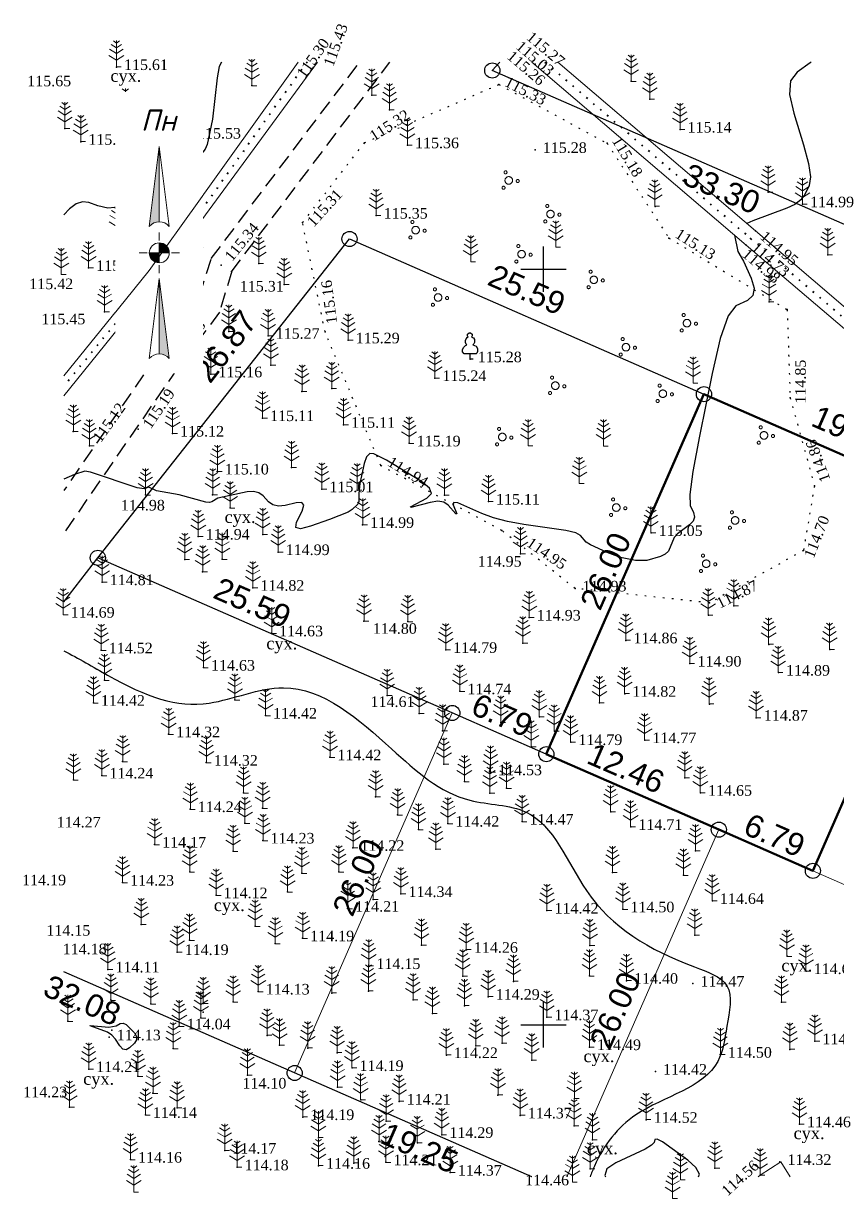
# Model space of a CAD drawing. Header units: millimetres. Extents: x 5405615.6 to 5405706.2, y 5524938.3 to 5525016.3.
# Drawn here: x 5405615.6 to 5405669.5, y 5524938.5 to 5525016.3 of the extents above; entities that cross this region are included whole.
import ezdxf
from ezdxf.enums import TextEntityAlignment as Align

# ---------------------------------------------------------------- set-up
doc = ezdxf.new("R2010")
doc.units = ezdxf.units.MM
doc.set_wipeout_variables(frame=1)
for name, pattern in [('DASHEDX2', [1.5, 1, -0.5]), ('HIDDEN', [0.5, 0, -0.5]), ('суцільна', [50, 50, 0])]:
    doc.linetypes.add(name, pattern=pattern)
for name, color, linetype, lineweight in [('#Лист (текст_ПН)', 250, 'Continuous', 0), ('#Штамп', 250, 'Continuous', 0), ('11900000', 1, 'Continuous', 30), ('Контур', 7, 'HIDDEN', 30), ('рельеф', 7, 'Continuous', 0), ('ТОЧКИ', 7, 'Continuous', 30), ('усл. знак', 7, 'суцільна', 20)]:
    doc.layers.add(name, color=color, linetype=linetype, lineweight=lineweight)
for name, color, linetype in [('горизонтали', 42, 'Continuous'), ('дороги', 7, 'Continuous'), ('Ділянки_Межі', 10, 'Continuous'), ('надписи', 7, 'Continuous'), ('отметки', 7, 'Continuous'), ('промеры', 185, 'Continuous'), ('Растительность', 7, 'Continuous')]:
    doc.layers.add(name, color=color, linetype=linetype)
doc.styles.get("Standard").update_dxf_attribs({"font": 'arial.ttf'})
doc.styles.add('times', font='times.ttf')
doc.styles.add('Мой_Топо', font='isocpeui.ttf')
doc.linetypes.add('канава 0', pattern='A,0.9,0,["|",Standard,S=0.25,R=0,X=0,Y=0],0.1', length=1)

# ---------------------------------------------------------------- blocks, each defined once
blk = doc.blocks.new('A$C51FE15A3')
at = {"layer": 'Растительность', "color": 94, "lineweight": 0}
for points in [[(-0.201, 1.726), (0, 1.584), (0.201, 1.726)], [(0, 1.75), (0, 0), (0.319, 0)], [(-0.447, 1.172), (0, 0.895), (0.447, 1.172)], [(-0.343, 1.489), (0, 1.267), (0.343, 1.489)], [(-0.493, 0.753), (0, 0.444), (0.493, 0.753)]]:
    blk.add_lwpolyline(points, dxfattribs=at)
blk = doc.blocks.new('A$C2ACB5305')
at = {"layer": 'Растительность'}
blk.add_lwpolyline([(0.2, 0), (0.2, 0), (0, 0), (0, 0.35), (-0.4, 0.35), (-0.5, 0.5), (-0.5, 0.65), (-0.4, 0.8), (-0.3, 0.9), (-0.2, 0.95), (-0.25, 1), (-0.3, 1.1), (-0.3, 1.25), (-0.25, 1.35), (-0.15, 1.45), (-0.1, 1.45), (-0.15, 1.55), (-0.15, 1.65), (-0.05, 1.75), (0.05, 1.75), (0.15, 1.65), (0.15, 1.55), (0.1, 1.45), (0.25, 1.4), (0.3, 1.3), (0.3, 1.1), (0.25, 1), (0.2, 0.95), (0.4, 0.85), (0.5, 0.7), (0.5, 0.5), (0.45, 0.4), (0.4, 0.35), (0, 0.35)], dxfattribs=at)
blk = doc.blocks.new('A$C72385B22')
at = {"layer": 'усл. знак'}
for centre, radius in [((0, 0), 0.625), ((-0.02, 1.49), 0.25), ((-1.29, -0.64), 0.25), ((1.28, -0.76), 0.25)]:
    blk.add_circle(centre, radius, dxfattribs=at)
blk = doc.blocks.new('*U5')
at = {"color": 0}
for points in [[(-0.113, 0), (-0.109, -0.029), (-0.097, -0.056)], [(-0.113, 0), (-0.097, -0.056), (0, 0)], [(-0.097, -0.056), (0, -0.113), (0, 0)], [(-0.097, -0.056), (-0.08, -0.08), (-0.056, -0.097)], [(-0.097, -0.056), (-0.056, -0.097), (0, -0.113)], [(-0.056, -0.097), (-0.029, -0.109), (0, -0.113)]]:
    blk.add_solid(points, dxfattribs=at)
blk = doc.blocks.new('*U6')
at = {"color": 0}
for points in [[(0, 0), (0.097, 0.056), (0, 0.113)], [(0.097, 0.056), (0.029, 0.109), (0, 0.113)], [(0, 0), (0.113, 0), (0.097, 0.056)], [(0.097, 0.056), (0.056, 0.097), (0.029, 0.109)], [(0.097, 0.056), (0.08, 0.08), (0.056, 0.097)], [(0.113, 0), (0.109, 0.029), (0.097, 0.056)]]:
    blk.add_solid(points, dxfattribs=at)
blk = doc.blocks.new('*U7')
at = {"color": 0}
for points in [[(0, -1.136), (0.021, -1.138), (0, -0.288)], [(0.021, -1.138), (0.042, -1.142), (0, -0.288)], [(0.042, -1.142), (0.062, -1.15), (0, -0.288)], [(0.062, -1.15), (0.081, -1.16), (0, -0.288)], [(0.081, -1.16), (0.098, -1.173), (0, -0.288)], [(0.098, -1.173), (0.113, -1.188), (0, -0.288)]]:
    blk.add_solid(points, dxfattribs=at)
blk = doc.blocks.new('*U8')
at = {"color": 0}
for points in [[(-0.113, 0.297), (-0.098, 0.312), (0, 1.197)], [(-0.098, 0.312), (-0.081, 0.325), (0, 1.197)], [(-0.081, 0.325), (-0.062, 0.335), (0, 1.197)], [(-0.062, 0.335), (-0.042, 0.343), (0, 1.197)], [(-0.042, 0.343), (-0.021, 0.347), (0, 1.197)], [(-0.021, 0.347), (0, 0.349), (0, 1.197)]]:
    blk.add_solid(points, dxfattribs=at)
blk = doc.blocks.new('#Північ')
at = {"color": 7}
blk.add_wipeout([(-2.901, 10.635), (2.901, 10.635), (2.901, -7.981), (-2.901, -7.981)], dxfattribs=at).dxf.layer = '#Лист (текст_ПН)'
at = {"layer": '#Лист (текст_ПН)'}
for p, q in [((-0.663, 1.748), (0, 7.043)), ((0, 7.043), (0, 2.052)), ((0, 7.043), (0.663, 1.748)), ((0, 1.337), (0, 0.807)), ((-1.337, 0), (-0.807, 0)), ((-0.662, 0), (0.662, 0)), ((0, 0.662), (0, -0.662)), ((1.337, 0), (0.807, 0)), ((0, -1.337), (0, -0.807)), ((-0.663, -6.99), (0, -1.695)), ((0, -1.695), (0.663, -6.99)), ((0, -1.695), (0, -6.686))]:
    blk.add_line(p, q, dxfattribs=at)
at = {"layer": '#Лист (текст_ПН)', "flags": 128}
for points in [[(0, 7.043), (-0.663, 1.748, -0.218585), (0, 2.052)], [(0, 0), (-0.662, 0, 0.414214), (0, -0.662)]]:
    blk.add_lwpolyline(points, format="xyb", close=True, dxfattribs=at)
at = {"layer": '#Лист (текст_ПН)'}
blk.add_circle((0, 0), 0.662, dxfattribs=at)
for centre in [(0, 1.178), (0, -7.56)]:
    blk.add_arc(centre, 0.874, 40.67981, 139.32019, dxfattribs=at)
at = {"layer": '#Лист (текст_ПН)', "xscale": 5.883850111352785, "yscale": 5.883850111352785, "zscale": 5.883850111352785}
for name in ['*U8', '*U5', '*U6', '*U7']:
    blk.add_blockref(name, (0, 0), dxfattribs=at)
at = {"layer": '#Лист (текст_ПН)', "style": 'Мой_Топо'}
blk.add_text('Пн', height=1.4, dxfattribs=at).set_placement((-1.217, 8.077))

msp = doc.modelspace()

# ---------------------------------------------------------------- linework, layer by layer
at = {"layer": '11900000', "color": 7}
for points in [[(5405650, 5524998.5, 0), (5405650, 5525001.5, 0)], [(5405650, 5524998.5, 0), (5405650, 5525001.5, 0)], [(5405648.5, 5525000, 0), (5405651.5, 5525000, 0)], [(5405648.5, 5525000, 0), (5405651.5, 5525000, 0)], [(5405650, 5524948.5, 0), (5405650, 5524951.5, 0)], [(5405650, 5524948.5, 0), (5405650, 5524951.5, 0)], [(5405648.5, 5524950, 0), (5405651.5, 5524950, 0)], [(5405648.5, 5524950, 0), (5405651.5, 5524950, 0)]]:
    msp.add_polyline3d(points, dxfattribs=at)
at = {"layer": 'горизонтали', "color": 32}
for points in [[(5405628.717, 5525013.709, 115.5), (5405628.547, 5525013.402, 115.5), (5405628.417, 5525012.672, 115.5), (5405628.117, 5525009.932, 115.5), (5405627.767, 5525008.252, 115.5), (5405627.627, 5525007.952, 115.5), (5405627.467, 5525007.752, 115.5), (5405626.977, 5525007.362, 115.5), (5405624.037, 5525005.572, 115.5), (5405622.227, 5525004.362, 115.5), (5405621.657, 5525004.082, 115.5), (5405621.197, 5525004.032, 115.5), (5405620.537, 5525004.202, 115.5), (5405619.927, 5525004.412, 115.5), (5405619.507, 5525004.462, 115.5), (5405619.097, 5525004.322, 115.5), (5405618.667, 5525003.992, 115.5), (5405618.279, 5525003.604, 115.5)], [(5405667.704, 5525013.709, 115), (5405667.657, 5525013.662, 115), (5405666.777, 5525013.042, 115), (5405666.357, 5525012.462, 115), (5405666.287, 5525011.562, 115), (5405666.557, 5525010.322, 115), (5405667.207, 5525008.232, 115), (5405667.547, 5525007.002, 115), (5405667.667, 5525006.102, 115), (5405667.577, 5525005.542, 115), (5405667.297, 5525004.942, 115), (5405667.037, 5525004.582, 115), (5405666.637, 5525004.282, 115), (5405666.107, 5525004.042, 115), (5405663.847, 5525003.212, 115), (5405663.456, 5525003.031, 115)], [(5405662.634, 5525002.249, 113.39), (5405662.867, 5525001.172, 115), (5405663.237, 5525000.532, 115), (5405663.747, 5524999.402, 115), (5405663.937, 5524998.742, 115), (5405663.857, 5524998.252, 115), (5405663.497, 5524997.922, 115), (5405662.737, 5524997.572, 115), (5405662.227, 5524996.912, 115), (5405661.697, 5524995.422, 115), (5405661.157, 5524993.092, 115), (5405660.317, 5524988.962, 115), (5405659.887, 5524986.622, 115), (5405659.677, 5524985.092, 115), (5405659.717, 5524984.372, 115), (5405659.937, 5524983.902, 115), (5405660.007, 5524983.602, 115), (5405659.917, 5524983.332, 115), (5405659.667, 5524983.082, 115), (5405658.867, 5524982.492, 115), (5405658.657, 5524982.242, 115), (5405658.267, 5524981.352, 115), (5405658.047, 5524981.152, 115), (5405657.737, 5524981.002, 115), (5405656.847, 5524980.722, 115), (5405656.087, 5524980.732, 115), (5405655.097, 5524980.932, 115), (5405654.227, 5524981.252, 115), (5405653.127, 5524981.762, 115), (5405652.827, 5524981.952, 115), (5405652.447, 5524982.382, 115), (5405652.137, 5524982.552, 115), (5405651.487, 5524982.722, 115), (5405648.717, 5524983.112, 115), (5405647.627, 5524983.302, 115), (5405646.697, 5524983.542, 115), (5405645.927, 5524983.842, 115), (5405644.337, 5524984.552, 115), (5405644.047, 5524984.572, 115), (5405644.027, 5524984.402, 115), (5405644.267, 5524983.812, 115), (5405644.207, 5524983.812, 115), (5405643.707, 5524984.392, 115), (5405643.427, 5524984.592, 115), (5405643.027, 5524984.652, 115), (5405642.507, 5524984.562, 115), (5405641.237, 5524984.232, 115), (5405641.207, 5524984.282, 115), (5405642.297, 5524984.852, 115), (5405642.597, 5524985.152, 115), (5405642.477, 5524985.512, 115), (5405641.937, 5524985.952, 115), (5405639.627, 5524987.372, 115), (5405638.797, 5524987.782, 115), (5405638.527, 5524987.802, 115), (5405638.307, 5524987.592, 115), (5405638.157, 5524987.152, 115), (5405637.857, 5524985.822, 115), (5405637.787, 5524985.162, 115), (5405637.787, 5524984.632, 115), (5405637.717, 5524984.452, 115), (5405637.357, 5524984.102, 115), (5405637.087, 5524983.932, 115), (5405635.857, 5524983.442, 115), (5405634.597, 5524982.992, 115), (5405633.927, 5524982.822, 115), (5405633.627, 5524982.912, 115), (5405633.677, 5524983.272, 115), (5405634.037, 5524983.992, 115), (5405634.147, 5524984.382, 115), (5405634.017, 5524984.562, 115), (5405633.657, 5524984.552, 115), (5405632.917, 5524984.372, 115), (5405632.477, 5524984.322, 115), (5405632.107, 5524984.402, 115), (5405631.817, 5524984.602, 115), (5405631.457, 5524985.002, 115), (5405631.177, 5524985.212, 115), (5405630.817, 5524985.292, 115), (5405630.397, 5524985.262, 115), (5405628.477, 5524984.862, 115), (5405628.077, 5524984.612, 115), (5405627.927, 5524984.562, 115), (5405627.667, 5524984.582, 115), (5405625.917, 5524985.082, 115), (5405624.407, 5524985.342, 115), (5405623.907, 5524985.572, 115), (5405623.587, 5524985.462, 115), (5405623.137, 5524985.532, 115), (5405620.037, 5524986.582, 115), (5405619.667, 5524986.632, 115), (5405618.997, 5524986.412, 115), (5405618.279, 5524986.115, 115)], [(5405660.269, 5524939.956, 114.5), (5405660.317, 5524940.132, 114.5), (5405660.087, 5524940.562, 114.5), (5405659.547, 5524941.062, 114.5), (5405657.887, 5524942.262, 114.5), (5405657.517, 5524942.452, 114.5), (5405657.367, 5524942.422, 114.5), (5405657.327, 5524942.222, 114.5), (5405657.157, 5524942.042, 114.5), (5405656.727, 5524941.782, 114.5), (5405654.787, 5524940.872, 114.5), (5405654.197, 5524940.472, 114.5), (5405654.067, 5524940.032, 114.5), (5405654.118, 5524939.956, 114.5)]]:
    msp.add_polyline3d(points, dxfattribs=at)
msp.add_polyline3d([(5405622.617, 5524948.482, 114), (5405622.397, 5524948.362, 114), (5405622.187, 5524948.402, 114), (5405621.987, 5524948.612, 114), (5405621.697, 5524949.062, 114), (5405621.467, 5524949.322, 114), (5405621.177, 5524949.532, 114), (5405620.017, 5524949.942, 114), (5405620.027, 5524949.972, 114), (5405621.247, 5524949.862, 114), (5405621.747, 5524949.952, 114), (5405622.017, 5524950.092, 114), (5405622.197, 5524950.122, 114), (5405622.397, 5524950.042, 114), (5405622.947, 5524949.482, 114), (5405623.097, 5524949.242, 114), (5405623.097, 5524949.012, 114), (5405622.947, 5524948.802, 114), (5405622.617, 5524948.482, 114)], close=True, dxfattribs=at)
msp.add_open_spline([(5405618.279, 5524974.753), (5405619.23, 5524974.278), (5405623.051, 5524971.964), (5405627.095, 5524970.45), (5405634.017, 5524973.585), (5405639.554, 5524968.65), (5405644.076, 5524964.515), (5405650.202, 5524964.634), (5405652.744, 5524957.477), (5405657.638, 5524954.587), (5405662.753, 5524952.886), (5405662.102, 5524949.951), (5405661.607, 5524946.052), (5405656.166, 5524944.905), (5405653.877, 5524941.903), (5405653.181, 5524940.193), (5405653.087, 5524939.956)], degree=3, knots=[815.201449, 815.201449, 815.201449, 815.201449, 817.717516, 824.697693, 829.706044, 837.921411, 844.116267, 847.912489, 854.451188, 863.209597, 865.692003, 868.370851, 870.767732, 877.245455, 881.607053, 882.303963, 882.303963, 882.303963, 882.303963], dxfattribs=at)
at = {"layer": 'дороги', "color": 7, "linetype": 'DASHEDX2', "elevation": 115.341}
for points in [[(5405628.031, 5525000.706), (5405637.862, 5525013.709)], [(5405629.359, 5524999.812), (5405639.849, 5525013.709)], [(5405627.997, 5525000.65), (5405627.108, 5524997.785)], [(5405629.393, 5524999.868), (5405628.577, 5524997.152)], [(5405627.108, 5524997.785), (5405624.41, 5524994.25), (5405618.279, 5524985.355)], [(5405628.577, 5524997.152), (5405625.77, 5524993.404), (5405618.279, 5524982.536)]]:
    msp.add_lwpolyline(points, dxfattribs=at)
at = {"layer": 'Ділянки_Межі', "lineweight": 25}
for points in [[(5405701.023, 5524989.335), (5405694.756, 5524992.076), (5405677.123, 5524999.796), (5405646.62, 5525013.151), (5405647.128, 5525013.709)], [(5405649.238, 5524939.956), (5405633.549, 5524946.825), (5405618.279, 5524953.51)]]:
    msp.add_lwpolyline(points, dxfattribs=at)
at = {"layer": 'Ділянки_Межі'}
for points in [[(5405683.214, 5525013.709), (5405677.123, 5524999.796), (5405646.62, 5525013.151)], [(5405646.62, 5525013.151), (5405647.128, 5525013.709)]]:
    msp.add_lwpolyline(points, dxfattribs=at)
msp.add_lwpolyline([(5405620.532, 5524980.907), (5405637.179, 5525002.001), (5405660.622, 5524991.737), (5405650.195, 5524967.92), (5405643.976, 5524970.643)], close=True, dxfattribs=at)
at = {"layer": 'Ділянки_Межі', "lineweight": 50}
msp.add_lwpolyline([(5405650.195, 5524967.92), (5405660.622, 5524991.737), (5405678.256, 5524984.017), (5405667.828, 5524960.2), (5405661.61, 5524962.923)], close=True, dxfattribs=at)
at = {"layer": 'Ділянки_Межі', "lineweight": 0}
msp.add_lwpolyline([(5405667.828, 5524960.2), (5405678.256, 5524984.017), (5405695.889, 5524976.297), (5405685.462, 5524952.48), (5405679.269, 5524955.191)], close=True, dxfattribs=at)
for points in [[(5405618.279, 5524977.987), (5405620.532, 5524980.907), (5405643.976, 5524970.643), (5405633.549, 5524946.825), (5405618.279, 5524953.51)], [(5405633.549, 5524946.825), (5405643.976, 5524970.643), (5405650.195, 5524967.92), (5405661.61, 5524962.923), (5405651.555, 5524939.956)], [(5405651.555, 5524939.956), (5405661.61, 5524962.923), (5405667.828, 5524960.2), (5405679.269, 5524955.191), (5405672.587, 5524939.956)], [(5405649.238, 5524939.956), (5405633.549, 5524946.825)]]:
    msp.add_lwpolyline(points, dxfattribs=at)
at = {"layer": 'Контур', "color": 7, "linetype": 'HIDDEN', "elevation": 115.325}
msp.add_lwpolyline([(5405647.059, 5525012.221), (5405654.217, 5525008.337), (5405658.309, 5525002.059), (5405666.119, 5524997.33), (5405666.325, 5524991.499), (5405667.93, 5524985.661), (5405667.205, 5524981.396), (5405660.985, 5524977.927), (5405652.094, 5524978.885), (5405647.248, 5524982.721), (5405639.251, 5524987.005), (5405635.558, 5524995.853), (5405634.072, 5525003.089), (5405638.166, 5525008.37), (5405647.059, 5525012.221)], dxfattribs=at)
at = {"layer": 'отметки', "color": 7}
for p in [(5405621.76, 5525013.378, 115.615), (5405630.724, 5525012.144, 115.445), (5405647.059, 5525012.221, 115.325), (5405655.809, 5525012.433, 115.274), (5405638.651, 5525011.512, 115.471), (5405657.037, 5525011.244, 115.201), (5405639.819, 5525010.544, 115.408), (5405622.349, 5525010.194, 115.628), (5405618.353, 5525009.302, 115.607), (5405626.591, 5525008.84, 115.534), (5405659.039, 5525009.244, 115.14), (5405619.4, 5525008.435, 115.603), (5405638.166, 5525008.37, 115.324), (5405641.012, 5525008.206, 115.364), (5405654.217, 5525008.337, 115.185), (5405649.462, 5525007.893, 115.284), (5405664.868, 5525005.096, 115.098), (5405657.39, 5525004.152, 115.251), (5405667.143, 5525004.301, 114.994), (5405638.94, 5525003.548, 115.354), (5405634.072, 5525003.089, 115.312), (5405664.026, 5525002.544, 114.949), (5405621.784, 5525002.392, 115.463), (5405658.309, 5525002.059, 115.131), (5405663.71, 5525002.037, 114.731), (5405663.41, 5525001.585, 114.98), (5405668.812, 5525000.961, 115.002), (5405628.695, 5525000.259, 115.341), (5405631.176, 5525000.377, 115.347), (5405619.924, 5525000.088, 115.466), (5405623.927, 5524999.911, 115.344), (5405624.336, 5524999.644, 115.216), (5405624.668, 5524999.527, 115.337), (5405625.423, 5524999.287, 115.367), (5405632.856, 5524998.989, 115.308), (5405626.937, 5524997.894, 115.364), (5405664.941, 5524997.837, 114.985), (5405620.98, 5524997.184, 115.391), (5405666.119, 5524997.33, 114.957), (5405629.202, 5524995.888, 115.285), (5405631.791, 5524995.599, 115.273), (5405635.558, 5524995.853, 115.156), (5405637.088, 5524995.296, 115.285), (5405645.163, 5524994.046, 115.277), (5405625.09, 5524993.827, 115.175), (5405631.975, 5524993.651, 115.195), (5405627.998, 5524993.049, 115.162), (5405642.823, 5524992.802, 115.238), (5405634.033, 5524991.917, 115.12), (5405636, 5524992.101, 115.206), (5405666.325, 5524991.499, 114.846), (5405631.427, 5524990.153, 115.114), (5405618.904, 5524989.273, 115.188), (5405623.2, 5524989.425, 115.195), (5405636.786, 5524989.71, 115.108), (5405625.473, 5524989.133, 115.12), (5405641.118, 5524988.481, 115.193), (5405619.971, 5524988.313, 115.121), (5405639.251, 5524987.005, 114.937), (5405628.432, 5524986.623, 115.103), (5405633.347, 5524986.885, 115.06), (5405635.345, 5524985.45, 115.013), (5405637.674, 5524985.388, 115.004), (5405667.93, 5524985.661, 114.864), (5405623.688, 5524985.065, 114.981), (5405628.125, 5524985.077, 115.016), (5405643.453, 5524985.059, 115.006), (5405646.365, 5524984.63, 115.109), (5405629.279, 5524984.203, 114.951), (5405638.043, 5524983.09, 114.994), (5405627.168, 5524982.313, 114.943), (5405631.439, 5524982.455, 114.961), (5405647.248, 5524982.721, 114.946), (5405657.127, 5524982.554, 115.053), (5405626.276, 5524980.794, 114.876), (5405628.751, 5524980.809, 114.884), (5405632.456, 5524981.289, 114.995), (5405648.488, 5524981.181, 114.946), (5405667.205, 5524981.396, 114.703), (5405627.463, 5524979.979, 114.87), (5405620.816, 5524979.298, 114.807), (5405630.784, 5524978.926, 114.818), (5405652.094, 5524978.885, 114.932), (5405660.985, 5524977.927, 114.874), (5405662.608, 5524977.726, 114.903), (5405649.063, 5524976.959, 114.931), (5405660.917, 5524977.111, 114.919), (5405638.134, 5524976.716, 114.799), (5405641.032, 5524976.686, 114.796), (5405632.019, 5524975.912, 114.629), (5405648.647, 5524975.269, 114.901), (5405655.462, 5524975.447, 114.857), (5405620.755, 5524974.787, 114.523), (5405643.538, 5524974.819, 114.79), (5405664.913, 5524975.182, 114.838), (5405668.947, 5524974.844, 114.855), (5405659.696, 5524973.911, 114.899), (5405627.516, 5524973.644, 114.625), (5405665.55, 5524973.314, 114.887), (5405620.963, 5524972.812, 114.477), (5405629.594, 5524971.504, 114.467), (5405639.66, 5524971.804, 114.61), (5405644.475, 5524972.079, 114.737), (5405655.384, 5524971.914, 114.818), (5405620.236, 5524971.319, 114.421), (5405641.787, 5524970.604, 114.549), (5405653.723, 5524971.317, 114.824), (5405660.98, 5524971.234, 114.832), (5405631.621, 5524970.472, 114.421), (5405647.195, 5524970.015, 114.71), (5405649.74, 5524970.393, 114.797), (5405664.085, 5524970.331, 114.866), (5405625.21, 5524969.236, 114.324), (5405643.337, 5524969.456, 114.594), (5405650.728, 5524969.443, 114.761), (5405649.209, 5524968.4, 114.712), (5405651.816, 5524968.721, 114.794), (5405656.71, 5524968.845, 114.773), (5405635.877, 5524967.713, 114.418), (5405622.172, 5524967.437, 114.252), (5405627.702, 5524967.356, 114.321), (5405643.416, 5524967.257, 114.575), (5405646.444, 5524966.786, 114.529), (5405646.502, 5524966.724, 114.527), (5405618.912, 5524966.214, 114.224), (5405620.796, 5524966.508, 114.242), (5405644.778, 5524966.099, 114.538), (5405659.363, 5524966.34, 114.677), (5405630.164, 5524965.349, 114.302), (5405646.451, 5524965.345, 114.544), (5405647.564, 5524965.662, 114.556), (5405660.393, 5524965.365, 114.655), (5405638.904, 5524965.098, 114.394), (5405626.64, 5524964.283, 114.242), (5405631.43, 5524964.337, 114.307), (5405640.362, 5524963.9, 114.377), (5405654.461, 5524964.099, 114.68), (5405630.257, 5524963.344, 114.213), (5405641.731, 5524962.925, 114.36), (5405643.678, 5524963.321, 114.423), (5405648.587, 5524963.46, 114.472), (5405655.786, 5524963.109, 114.708), (5405631.453, 5524962.208, 114.227), (5405624.288, 5524961.939, 114.168), (5405629.474, 5524961.5, 114.219), (5405637.399, 5524961.722, 114.221), (5405642.881, 5524961.641, 114.383), (5405660.068, 5524961.524, 114.667), (5405626.608, 5524960.123, 114.131), (5405634.018, 5524960.041, 114.241), (5405636.474, 5524960.133, 114.212), (5405654.563, 5524960.085, 114.573), (5405659.27, 5524959.905, 114.673), (5405622.167, 5524959.418, 114.234), (5405628.349, 5524958.587, 114.118), (5405633.077, 5524958.801, 114.196), (5405638.749, 5524958.3, 114.226), (5405640.581, 5524958.666, 114.343), (5405661.179, 5524958.209, 114.64), (5405637.052, 5524957.697, 114.205), (5405650.238, 5524957.574, 114.418), (5405655.257, 5524957.652, 114.497), (5405623.396, 5524956.656, 114.188), (5405630.935, 5524956.537, 114.167), (5405660.016, 5524955.943, 114.591), (5405626.597, 5524955.619, 114.157), (5405632.266, 5524955.385, 114.159), (5405634.077, 5524955.738, 114.187), (5405641.942, 5524955.271, 114.281), (5405653.078, 5524955.258, 114.399), (5405625.772, 5524954.828, 114.193), (5405644.906, 5524954.98, 114.261), (5405666.12, 5524954.544, 114.549), (5405621.201, 5524953.68, 114.113), (5405638.458, 5524953.901, 114.154), (5405667.378, 5524953.568, 114.612), (5405644.669, 5524953.238, 114.317), (5405648.022, 5524952.883, 114.348), (5405653.042, 5524953.248, 114.392), (5405655.5, 5524952.93, 114.402), (5405659.891, 5524952.736, 114.47), (5405631.135, 5524952.218, 114.13), (5405636.006, 5524952.109, 114.174), (5405638.435, 5524952.243, 114.191), (5405621.391, 5524951.656, 114.051), (5405624.033, 5524951.4, 114.132), (5405627.491, 5524951.431, 114.126), (5405629.475, 5524951.524, 114.169), (5405641.382, 5524951.654, 114.264), (5405644.786, 5524951.27, 114.249), (5405646.351, 5524951.872, 114.292), (5405665.762, 5524951.52, 114.826), (5405627.343, 5524950.474, 114.111), (5405627.498, 5524950.847, 113.887), (5405642.658, 5524950.761, 114.256), (5405650.232, 5524950.516, 114.375), (5405618.546, 5524950.26, 114.041), (5405621.447, 5524949.658, 113.937), (5405621.57, 5524950.196, 114.144), (5405625.913, 5524949.911, 114.039), (5405621.284, 5524949.187, 114.13), (5405631.727, 5524949.311, 114.224), (5405667.956, 5524948.924, 114.608), (5405625.512, 5524948.443, 114.077), (5405632.554, 5524948.666, 114.215), (5405634.418, 5524948.475, 114.173), (5405636.366, 5524948.164, 114.166), (5405645.531, 5524948.617, 114.275), (5405647.271, 5524948.788, 114.262), (5405653.049, 5524948.54, 114.492), (5405666.312, 5524948.384, 114.59), (5405643.582, 5524948.009, 114.224), (5405649.228, 5524947.67, 114.392), (5405661.705, 5524948.036, 114.499), (5405619.926, 5524947.084, 114.209), (5405623.179, 5524946.612, 114.066), (5405630.431, 5524946.679, 114.105), (5405637.345, 5524947.156, 114.187), (5405657.417, 5524946.914, 114.422), (5405636.393, 5524945.879, 114.141), (5405624.179, 5524945.491, 114.074), (5405637.918, 5524945.042, 114.26), (5405646.998, 5524945.358, 114.335), (5405652.049, 5524945.131, 114.448), (5405618.66, 5524944.573, 114.094), (5405625.768, 5524944.524, 114.147), (5405640.463, 5524944.937, 114.21), (5405623.673, 5524944.056, 114.14), (5405634.086, 5524943.91, 114.193), (5405639.6, 5524943.631, 114.273), (5405648.471, 5524944.019, 114.365), (5405656.794, 5524943.73, 114.523), (5405666.936, 5524943.436, 114.46), (5405643.285, 5524942.73, 114.287), (5405652.03, 5524943.325, 114.407), (5405635.122, 5524942.536, 114.168), (5405639.123, 5524942.298, 114.123), (5405641.667, 5524942.198, 114.319), (5405653.253, 5524942.405, 114.397), (5405622.691, 5524941.092, 114.161), (5405628.929, 5524941.688, 114.17), (5405639.539, 5524941.308, 114.042), (5405629.742, 5524940.585, 114.18), (5405635.129, 5524940.691, 114.16), (5405637.464, 5524940.857, 114.108), (5405639.586, 5524940.923, 114.212), (5405653.089, 5524940.477, 114.505), (5405661.347, 5524940.518, 114.528), (5405665.646, 5524940.942, 114.317), (5405643.841, 5524940.236, 114.371), (5405664.336, 5524940.063, 114.414)]:
    msp.add_point(p, dxfattribs=at)
at = {"layer": 'рельеф', "color": 7, "linetype": 'канава 0'}
for points, elevation in [([(5405618.279, 5524991.62), (5405624.67, 5524999.53), (5405635.063, 5525013.709)], 115.42), ([(5405649.241, 5525013.709), (5405663.41, 5525001.585), (5405674.941, 5524991.774), (5405691.464, 5524978.656), (5405701.023, 5524971.05)], 113.39), ([(5405701.023, 5524972.41), (5405692.063, 5524979.656), (5405675.636, 5524992.623), (5405664.026, 5525002.544), (5405650.948, 5525013.709)], 113.66)]:
    msp.add_lwpolyline(points, dxfattribs=dict(at, elevation=elevation))
at = {"layer": 'рельеф', "color": 7, "linetype": 'HIDDEN', "lineweight": 40}
for points, elevation in [([(5405634.37, 5525013.709), (5405624.34, 5524999.64), (5405618.279, 5524992.251)], 115.3), ([(5405650.107, 5525013.709), (5405663.7, 5525002.04), (5405675.27, 5524992.15), (5405691.8, 5524979.29), (5405701.023, 5524971.75)], 113.4)]:
    msp.add_lwpolyline(points, dxfattribs=dict(at, elevation=elevation))
at = {"layer": 'рельеф', "color": 7, "linetype": 'канава 0', "ltscale": 0.4, "elevation": 114.41}
for points in [[(5405666.322, 5524939.956), (5405665.714, 5524940.95), (5405664.34, 5524940.07)], [(5405664.34, 5524940.07), (5405664.215, 5524939.956)]]:
    msp.add_lwpolyline(points, dxfattribs=at)
at = {"layer": 'ТОЧКИ'}
for centre in [(5405646.62, 5525013.151), (5405637.179, 5525002.001), (5405660.622, 5524991.737), (5405620.532, 5524980.907), (5405643.976, 5524970.643, 107.24), (5405650.195, 5524967.92, 107.24), (5405661.61, 5524962.923, 107.24), (5405667.828, 5524960.2, 107.24), (5405633.549, 5524946.825)]:
    msp.add_circle(centre, 0.5, dxfattribs=at)

# ---------------------------------------------------------------- block references
at = {"layer": 'Растительность', "color": 7}
for p in [(5405621.76, 5525013.38, 115.61), (5405655.81, 5525012.43, 115.27), (5405630.72, 5525012.14, 115.44), (5405638.65, 5525011.51, 115.47), (5405657.04, 5525011.24, 115.2), (5405622.35, 5525010.2, 115.63), (5405639.82, 5525010.54, 115.41), (5405618.35, 5525009.3, 115.61), (5405626.59, 5525008.84, 115.53), (5405659.04, 5525009.24, 115.14), (5405619.4, 5525008.44, 115.6), (5405641.01, 5525008.21, 115.36), (5405664.87, 5525005.1, 115.1), (5405657.37, 5525004.17, 115.25), (5405667.14, 5525004.3, 114.99), (5405638.94, 5525003.55, 115.35), (5405621.78, 5525002.39, 115.46), (5405650.819, 5525001.454, 115.47), (5405668.81, 5525000.96, 115), (5405619.92, 5525000.09, 115.47), (5405631.18, 5525000.38, 115.35), (5405645.198, 5525000.481, 115.35), (5405618.11, 5524999.64, 115.47), (5405625.42, 5524999.29, 115.37), (5405632.86, 5524998.99, 115.31), (5405626.94, 5524997.89, 115.36), (5405664.93, 5524997.85, 114.99), (5405620.98, 5524997.18, 115.39), (5405629.2, 5524995.89, 115.28), (5405631.79, 5524995.6, 115.27), (5405637.09, 5524995.3, 115.29), (5405628, 5524993.05, 115.16), (5405631.98, 5524993.65, 115.19), (5405642.82, 5524992.8, 115.24), (5405659.902, 5524992.461, 114.99), (5405634.04, 5524991.92, 115.12), (5405636, 5524992.1, 115.21), (5405631.43, 5524990.15, 115.11), (5405618.91, 5524989.27, 115.19), (5405625.48, 5524989.13, 115.12), (5405636.79, 5524989.71, 115.11), (5405619.97, 5524988.31, 115.12), (5405641.12, 5524988.48, 115.19), (5405648.987, 5524988.313, 115.006), (5405653.978, 5524988.304, 115.277), (5405633.35, 5524986.88, 115.06), (5405628.44, 5524986.62, 115.1), (5405635.35, 5524985.45, 115.01), (5405637.68, 5524985.39, 115), (5405652.377, 5524985.826, 115.109), (5405623.69, 5524985.06, 114.98), (5405628.13, 5524985.07, 115.02), (5405643.453, 5524985.059, 115.006), (5405646.37, 5524984.63, 115.11), (5405629.28, 5524984.2, 114.95), (5405638.05, 5524983.09, 114.99), (5405627.17, 5524982.31, 114.94), (5405631.44, 5524982.45, 114.96), (5405657.11, 5524982.56, 115.05), (5405632.46, 5524981.29, 114.99), (5405626.28, 5524980.79, 114.88), (5405628.76, 5524980.8, 114.88), (5405648.49, 5524981.18, 114.95), (5405627.47, 5524979.97, 114.87), (5405620.82, 5524979.29, 114.81), (5405630.79, 5524978.92, 114.82), (5405662.59, 5524977.73, 114.9), (5405618.24, 5524977.13, 114.69), (5405638.14, 5524976.71, 114.8), (5405641.04, 5524976.68, 114.8), (5405649.07, 5524976.96, 114.93), (5405660.9, 5524977.12, 114.92), (5405632.03, 5524975.9, 114.63), (5405648.65, 5524975.27, 114.9), (5405655.45, 5524975.45, 114.86), (5405664.9, 5524975.19, 114.84), (5405620.76, 5524974.77, 114.52), (5405643.54, 5524974.81, 114.79), (5405668.93, 5524974.85, 114.86), (5405627.52, 5524973.63, 114.62), (5405659.68, 5524973.91, 114.9), (5405620.97, 5524972.79, 114.48), (5405665.53, 5524973.32, 114.89), (5405644.48, 5524972.07, 114.74), (5405620.24, 5524971.3, 114.42), (5405629.6, 5524971.49, 114.47), (5405639.67, 5524971.8, 114.61), (5405653.71, 5524971.32, 114.82), (5405655.37, 5524971.92, 114.82), (5405660.96, 5524971.24, 114.83), (5405631.63, 5524970.46, 114.42), (5405641.79, 5524970.6, 114.55), (5405647.18, 5524970.02, 114.71), (5405649.73, 5524970.39, 114.8), (5405664.07, 5524970.33, 114.87), (5405625.22, 5524969.22, 114.32), (5405643.34, 5524969.45, 114.59), (5405650.72, 5524969.44, 114.76), (5405656.7, 5524968.85, 114.77), (5405649.2, 5524968.4, 114.71), (5405651.8, 5524968.72, 114.79), (5405622.18, 5524967.41, 114.25), (5405627.71, 5524967.34, 114.32), (5405635.89, 5524967.7, 114.42), (5405643.42, 5524967.25, 114.57), (5405646.51, 5524966.72, 114.53), (5405618.91, 5524966.19, 114.22), (5405620.8, 5524966.48, 114.24), (5405644.78, 5524966.09, 114.54), (5405659.35, 5524966.34, 114.68), (5405630.17, 5524965.33, 114.3), (5405638.91, 5524965.09, 114.39), (5405646.46, 5524965.34, 114.54), (5405647.57, 5524965.65, 114.56), (5405660.38, 5524965.36, 114.65), (5405626.65, 5524964.26, 114.24), (5405631.44, 5524964.32, 114.31), (5405640.37, 5524963.89, 114.38), (5405648.59, 5524963.45, 114.47), (5405654.45, 5524964.1, 114.68), (5405630.26, 5524963.33, 114.21), (5405641.74, 5524962.91, 114.36), (5405643.69, 5524963.31, 114.42), (5405655.77, 5524963.11, 114.71), (5405624.29, 5524961.92, 114.17), (5405631.46, 5524962.19, 114.23), (5405629.48, 5524961.48, 114.22), (5405637.41, 5524961.71, 114.22), (5405642.89, 5524961.63, 114.38), (5405660.06, 5524961.52, 114.67), (5405626.61, 5524960.1, 114.13), (5405634.03, 5524960.02, 114.24), (5405636.48, 5524960.12, 114.21), (5405654.57, 5524960.08, 114.57), (5405659.26, 5524959.9, 114.67), (5405622.17, 5524959.4, 114.23), (5405633.08, 5524958.78, 114.19), (5405628.36, 5524958.57, 114.12), (5405638.75, 5524958.31, 114.23), (5405640.58, 5524958.67, 114.34), (5405661.17, 5524958.21, 114.64), (5405637.06, 5524957.68, 114.2), (5405650.24, 5524957.57, 114.42), (5405655.26, 5524957.65, 114.5), (5405623.4, 5524956.64, 114.19), (5405630.94, 5524956.52, 114.17), (5405634.08, 5524955.72, 114.19), (5405660.01, 5524955.94, 114.59), (5405626.6, 5524955.6, 114.16), (5405632.27, 5524955.37, 114.16), (5405641.94, 5524955.28, 114.28), (5405644.9, 5524954.99, 114.26), (5405653.08, 5524955.25, 114.4), (5405625.78, 5524954.81, 114.19), (5405666.11, 5524954.54, 114.55), (5405621.2, 5524953.66, 114.11), (5405638.45, 5524953.91, 114.15), (5405667.37, 5524953.56, 114.61), (5405644.67, 5524953.24, 114.32), (5405648.02, 5524952.89, 114.35), (5405653.05, 5524953.24, 114.39), (5405655.5, 5524952.94, 114.4), (5405631.14, 5524952.2, 114.13), (5405636, 5524952.12, 114.17), (5405638.43, 5524952.25, 114.19), (5405646.35, 5524951.88, 114.29), (5405621.39, 5524951.63, 114.05), (5405624.04, 5524951.38, 114.13), (5405627.5, 5524951.41, 114.13), (5405629.48, 5524951.51, 114.17), (5405641.38, 5524951.66, 114.26), (5405644.78, 5524951.28, 114.25), (5405665.75, 5524951.51, 114.83), (5405618.55, 5524950.24, 114.04), (5405627.35, 5524950.46, 114.11), (5405642.66, 5524950.77, 114.26), (5405650.23, 5524950.52, 114.37), (5405625.92, 5524949.89, 114.04), (5405631.72, 5524949.32, 114.22), (5405632.55, 5524948.67, 114.21), (5405647.27, 5524948.8, 114.26), (5405667.96, 5524948.93, 114.61), (5405625.52, 5524948.42, 114.08), (5405634.41, 5524948.48, 114.17), (5405636.36, 5524948.17, 114.17), (5405643.58, 5524948.02, 114.22), (5405645.53, 5524948.63, 114.28), (5405653.05, 5524948.54, 114.49), (5405661.71, 5524948.04, 114.5), (5405666.31, 5524948.39, 114.59), (5405637.34, 5524947.16, 114.19), (5405649.23, 5524947.68, 114.39), (5405619.93, 5524947.07, 114.21), (5405623.18, 5524946.59, 114.07), (5405630.42, 5524946.69, 114.1), (5405636.39, 5524945.89, 114.14), (5405624.18, 5524945.47, 114.07), (5405637.91, 5524945.05, 114.26), (5405640.46, 5524944.95, 114.21), (5405647, 5524945.37, 114.33), (5405652.05, 5524945.14, 114.45), (5405618.66, 5524944.56, 114.09), (5405623.68, 5524944.04, 114.14), (5405625.77, 5524944.51, 114.15), (5405648.47, 5524944.03, 114.37), (5405634.08, 5524943.92, 114.19), (5405639.6, 5524943.64, 114.27), (5405652.03, 5524943.33, 114.41), (5405656.79, 5524943.74, 114.52), (5405666.94, 5524943.44, 114.46), (5405635.12, 5524942.55, 114.17), (5405643.28, 5524942.74, 114.29), (5405628.92, 5524941.7, 114.17), (5405639.13, 5524942.28, 114.12), (5405641.66, 5524942.21, 114.32), (5405653.25, 5524942.41, 114.4), (5405622.69, 5524941.08, 114.16), (5405637.46, 5524940.87, 114.11), (5405639.59, 5524940.91, 114.21), (5405629.74, 5524940.59, 114.18), (5405635.12, 5524940.7, 114.16), (5405643.84, 5524940.24, 114.37), (5405653.09, 5524940.48, 114.5), (5405661.35, 5524940.52, 114.53), (5405651.92, 5524939.6, 114.46), (5405659.06, 5524939.75, 114.44), (5405664.34, 5524940.07, 114.41), (5405622.91, 5524938.95, 114.21), (5405658.55, 5524938.52, 114.43)]:
    msp.add_blockref('A$C51FE15A3', p, dxfattribs=at)
at = {"layer": 'Растительность', "color": 7, "rotation": 0.9275955772493227}
msp.add_blockref('A$C2ACB5305', (5405645.16, 5524994.05, 115.28), dxfattribs=at)
at = {"layer": 'усл. знак', "color": 7, "linetype": 'суцільна', "lineweight": 13, "xscale": 0.3999999998750298, "yscale": 0.3999999998750298, "zscale": 0.3999999998750298, "rotation": 265.3647753868261}
for p in [(5405647.71, 5525005.876), (5405650.471, 5525003.648), (5405641.552, 5525002.587), (5405648.56, 5525000.996), (5405653.338, 5524999.298), (5405643.038, 5524998.131), (5405659.497, 5524996.433), (5405655.462, 5524994.841), (5405650.79, 5524992.295), (5405657.904, 5524991.764), (5405647.286, 5524988.899), (5405664.593, 5524989.006), (5405654.825, 5524984.231), (5405662.682, 5524983.382), (5405660.771, 5524980.517)]:
    msp.add_blockref('A$C72385B22', p, dxfattribs=at)

# ---------------------------------------------------------------- texts
at = {"layer": 'надписи', "color": 7, "style": 'times'}
for p in [(5405621.364, 5525013.199, 111.861), (5405628.914, 5524984.013, 111.861), (5405631.675, 5524975.65, 111.861), (5405628.202, 5524958.335, 111.861), (5405665.745, 5524954.344, 111.861), (5405652.653, 5524948.34, 111.861), (5405619.561, 5524946.843, 111.861), (5405666.55, 5524943.246, 111.861), (5405652.878, 5524942.246, 111.861)]:
    msp.add_text('сух.', height=0.8, dxfattribs=at).set_placement(p, align=Align.TOP_LEFT)
at = {"layer": 'отметки', "color": 7, "style": 'times'}
for s, rotation, p in [('115.43', 70.0102, (5405635.434, 5525013.59, 115.434)), ('115.30', 54.59133, (5405633.632, 5525012.989, 115.305)), ('115.03', 319.40172, (5405648.576, 5525015.178, 115.03)), ('115.27', 319.5131, (5405649.278, 5525015.792, 115.272)), ('115.26', 319.44841, (5405647.988, 5525014.524, 115.262)), ('115.33', 332.54515, (5405647.689, 5525012.782, 115.325)), ('115.32', 32.91438, (5405638.412, 5525009.031, 115.324)), ('115.18', 301.12086, (5405655.105, 5525008.871, 115.185)), ('115.31', 47.90922, (5405634.293, 5525003.214, 115.312)), ('115.34', 54.00989, (5405623.409, 5525000.772, 115.344)), ('115.22', 54.51498, (5405624.374, 5525000.266, 115.216)), ('115.34', 50.89332, (5405628.858, 5525000.903, 115.341)), ('115.13', 327.38666, (5405659.025, 5525002.74, 115.131)), ('115.34', 53.75835, (5405625.29, 5524999.622, 115.337)), ('114.73', 319.0267, (5405664.177, 5525001.876, 114.731)), ('114.95', 319.48538, (5405664.731, 5525002.599, 114.949)), ('114.98', 319.60764, (5405663.541, 5525001.429, 114.98)), ('115.16', 97.5357, (5405635.669, 5524996.342, 115.156)), ('115.18', 50.56819, (5405625.318, 5524994.473, 115.175)), ('114.85', 90, (5405666.658, 5524991.107, 114.846)), ('115.19', 55.60417, (5405623.443, 5524989.781, 115.195)), ('115.12', 54.41595, (5405620.141, 5524988.881, 115.121)), ('114.86', 110.48971, (5405668.348, 5524985.832, 114.864)), ('114.94', 328.65063, (5405639.99, 5524987.653, 114.937)), ('114.70', 68.35089, (5405667.217, 5524981.078, 114.703)), ('114.95', 325.53281, (5405649.224, 5524982.31, 114.946)), ('114.87', 26.54379, (5405661.352, 5524978.158, 114.874)), ('114.56', 42.39047, (5405661.705, 5524939.152, 114.558))]:
    msp.add_text(s, height=0.7, rotation=rotation, dxfattribs=at).set_placement(p, align=Align.TOP_LEFT)
for s, p in [('115.61', (5405622.26, 5525013.878, 115.615)), ('115.65', (5405615.861, 5525012.803, 115.647)), ('115.14', (5405659.539, 5525009.744, 115.14)), ('115.60', (5405619.9, 5525008.935, 115.603)), ('115.53', (5405627.091, 5525009.34, 115.534)), ('115.36', (5405641.512, 5525008.706, 115.364)), ('115.28', (5405649.962, 5525008.393, 115.284)), ('114.99', (5405667.643, 5525004.801, 114.994)), ('115.35', (5405639.44, 5525004.048, 115.354)), ('115.47', (5405620.424, 5525000.588, 115.466)), ('115.42', (5405615.994, 5524999.382, 115.422)), ('115.31', (5405629.921, 5524999.225, 115.308)), ('115.45', (5405616.794, 5524997.054, 115.448)), ('115.27', (5405632.291, 5524996.099, 115.273)), ('115.29', (5405637.588, 5524995.796, 115.285)), ('115.28', (5405645.663, 5524994.546, 115.277)), ('115.16', (5405628.498, 5524993.549, 115.162)), ('115.24', (5405643.323, 5524993.302, 115.238)), ('115.11', (5405631.927, 5524990.653, 115.114)), ('115.11', (5405637.286, 5524990.21, 115.108)), ('115.12', (5405625.973, 5524989.633, 115.12)), ('115.19', (5405641.618, 5524988.981, 115.193)), ('115.10', (5405628.932, 5524987.123, 115.103)), ('115.01', (5405635.845, 5524985.95, 115.013)), ('114.98', (5405622.055, 5524984.738, 114.981)), ('115.11', (5405646.865, 5524985.13, 115.109)), ('114.99', (5405638.543, 5524983.59, 114.994)), ('115.05', (5405657.627, 5524983.054, 115.053)), ('114.94', (5405627.668, 5524982.813, 114.943)), ('114.99', (5405632.956, 5524981.789, 114.995)), ('114.95', (5405645.652, 5524981.021, 114.946)), ('114.81', (5405621.316, 5524979.798, 114.807)), ('114.82', (5405631.284, 5524979.426, 114.818)), ('114.93', (5405652.594, 5524979.385, 114.932)), ('114.69', (5405618.734, 5524977.648, 114.688)), ('114.93', (5405649.563, 5524977.459, 114.931)), ('114.63', (5405632.519, 5524976.412, 114.629)), ('114.80', (5405638.722, 5524976.58, 114.796)), ('114.52', (5405621.255, 5524975.287, 114.523)), ('114.79', (5405644.038, 5524975.319, 114.79)), ('114.86', (5405655.962, 5524975.947, 114.857)), ('114.63', (5405628.016, 5524974.144, 114.625)), ('114.90', (5405660.196, 5524974.411, 114.899)), ('114.89', (5405666.05, 5524973.814, 114.887)), ('114.74', (5405644.975, 5524972.579, 114.737)), ('114.82', (5405655.884, 5524972.414, 114.818)), ('114.42', (5405620.736, 5524971.819, 114.421)), ('114.61', (5405638.57, 5524971.738, 114.61)), ('114.42', (5405632.121, 5524970.972, 114.421)), ('114.87', (5405664.585, 5524970.831, 114.866)), ('114.32', (5405625.71, 5524969.736, 114.324)), ('114.79', (5405652.316, 5524969.221, 114.794)), ('114.77', (5405657.21, 5524969.345, 114.773)), ('114.32', (5405628.202, 5524967.856, 114.321)), ('114.42', (5405636.377, 5524968.213, 114.418)), ('114.24', (5405621.296, 5524967.008, 114.242)), ('114.53', (5405647.002, 5524967.224, 114.527)), ('114.65', (5405660.893, 5524965.865, 114.655)), ('114.24', (5405627.14, 5524964.783, 114.242)), ('114.27', (5405617.809, 5524963.768, 114.269)), ('114.42', (5405644.178, 5524963.821, 114.423)), ('114.47', (5405649.087, 5524963.96, 114.472)), ('114.71', (5405656.286, 5524963.609, 114.708)), ('114.17', (5405624.788, 5524962.439, 114.168)), ('114.23', (5405631.953, 5524962.708, 114.227)), ('114.22', (5405637.899, 5524962.222, 114.221)), ('114.19', (5405615.521, 5524959.94, 114.192)), ('114.23', (5405622.667, 5524959.918, 114.234)), ('114.12', (5405628.849, 5524959.087, 114.118)), ('114.34', (5405641.081, 5524959.166, 114.343)), ('114.21', (5405637.552, 5524958.197, 114.205)), ('114.50', (5405655.757, 5524958.152, 114.497)), ('114.64', (5405661.679, 5524958.709, 114.64)), ('114.42', (5405650.738, 5524958.074, 114.418)), ('114.15', (5405617.124, 5524956.609, 114.15)), ('114.19', (5405634.577, 5524956.238, 114.187)), ('114.18', (5405618.203, 5524955.376, 114.181)), ('114.19', (5405626.272, 5524955.328, 114.193)), ('114.26', (5405645.406, 5524955.48, 114.261)), ('114.15', (5405638.958, 5524954.401, 114.154)), ('114.11', (5405621.701, 5524954.18, 114.113)), ('114.61', (5405667.878, 5524954.068, 114.612)), ('114.13', (5405631.635, 5524952.718, 114.13)), ('114.40', (5405656, 5524953.43, 114.402)), ('114.47', (5405660.391, 5524953.236, 114.47)), ('114.29', (5405646.851, 5524952.372, 114.292)), ('114.04', (5405626.413, 5524950.411, 114.039)), ('114.37', (5405650.732, 5524951.016, 114.375)), ('114.13', (5405621.784, 5524949.687, 114.13)), ('114.49', (5405653.549, 5524949.04, 114.492)), ('114.61', (5405668.456, 5524949.424, 114.608)), ('114.22', (5405644.082, 5524948.509, 114.224)), ('114.50', (5405662.205, 5524948.536, 114.499)), ('114.21', (5405620.426, 5524947.584, 114.209)), ('114.19', (5405637.845, 5524947.656, 114.187)), ('114.42', (5405657.917, 5524947.414, 114.422)), ('114.10', (5405630.096, 5524946.496, 114.105)), ('114.23', (5405615.596, 5524945.911, 114.232)), ('114.21', (5405640.963, 5524945.437, 114.21)), ('114.14', (5405624.173, 5524944.556, 114.14)), ('114.19', (5405634.586, 5524944.41, 114.193)), ('114.37', (5405648.971, 5524944.519, 114.365)), ('114.52', (5405657.294, 5524944.23, 114.523)), ('114.46', (5405667.436, 5524943.936, 114.46)), ('114.29', (5405643.785, 5524943.23, 114.287)), ('114.17', (5405629.429, 5524942.188, 114.17)), ('114.16', (5405623.191, 5524941.592, 114.161)), ('114.18', (5405630.242, 5524941.085, 114.18)), ('114.16', (5405635.629, 5524941.191, 114.16)), ('114.21', (5405640.086, 5524941.423, 114.212)), ('114.32', (5405666.146, 5524941.442, 114.317)), ('114.37', (5405644.341, 5524940.736, 114.371)), ('114.46', (5405648.793, 5524940.09, 114.459))]:
    msp.add_text(s, height=0.7, dxfattribs=at).set_placement(p, align=Align.TOP_LEFT)
at = {"layer": 'промеры', "char_height": 1.5, "attachment_point": 1}
for s, insert, rotation in [('33.30', (5405659.694, 5525007.059), 336.4763), ('25.59', (5405646.807, 5525000.379), 336.4763), ('26.87', (5405626.766, 5524993.285), 52.3508), ('19.25', (5405668.215, 5524991.053), 336.35584), ('26.00', (5405652.378, 5524977.938), 66.37949), ('25.59', (5405628.656, 5524979.667), 336.4763), ('6.79', (5405645.708, 5524971.993, 107.24), 336.4763), ('12.46', (5405653.368, 5524968.732, 107.24), 336.4763), ('6.79', (5405663.726, 5524964.056, 107.24), 336.4763), ('26.00', (5405635.993, 5524957.685), 66.37949), ('32.08', (5405617.402, 5524953.373), 336.35584), ('26.00', (5405653.007, 5524948.87), 66.37949), ('19.25', (5405639.714, 5524943.61), 336.35584)]:
    msp.add_mtext(s, dxfattribs=dict(at, insert=insert, rotation=rotation))

# ---------------------------------------------------------------- next in the draw order: block references
at = {"layer": '#Штамп'}
msp.add_blockref('#Північ', (5405624.596, 5525001.086, 472.373), dxfattribs=at)

# ---------------------------------------------------------------- next in the draw order: linework, layer by layer
at = {"layer": 'Ділянки_Межі', "lineweight": 25}
msp.add_lwpolyline([(5405618.279, 5524977.987), (5405620.532, 5524980.907), (5405637.179, 5525002.001), (5405660.622, 5524991.737), (5405678.256, 5524984.017), (5405695.889, 5524976.297), (5405701.023, 5524974.053)], dxfattribs=at)
at = {"layer": 'рельеф', "color": 7, "linetype": 'канава 0', "elevation": 115.42}
msp.add_lwpolyline([(5405633.788, 5525013.709), (5405623.93, 5524999.91), (5405618.279, 5524992.948)], dxfattribs=at)

doc.saveas('drawing.dxf')
